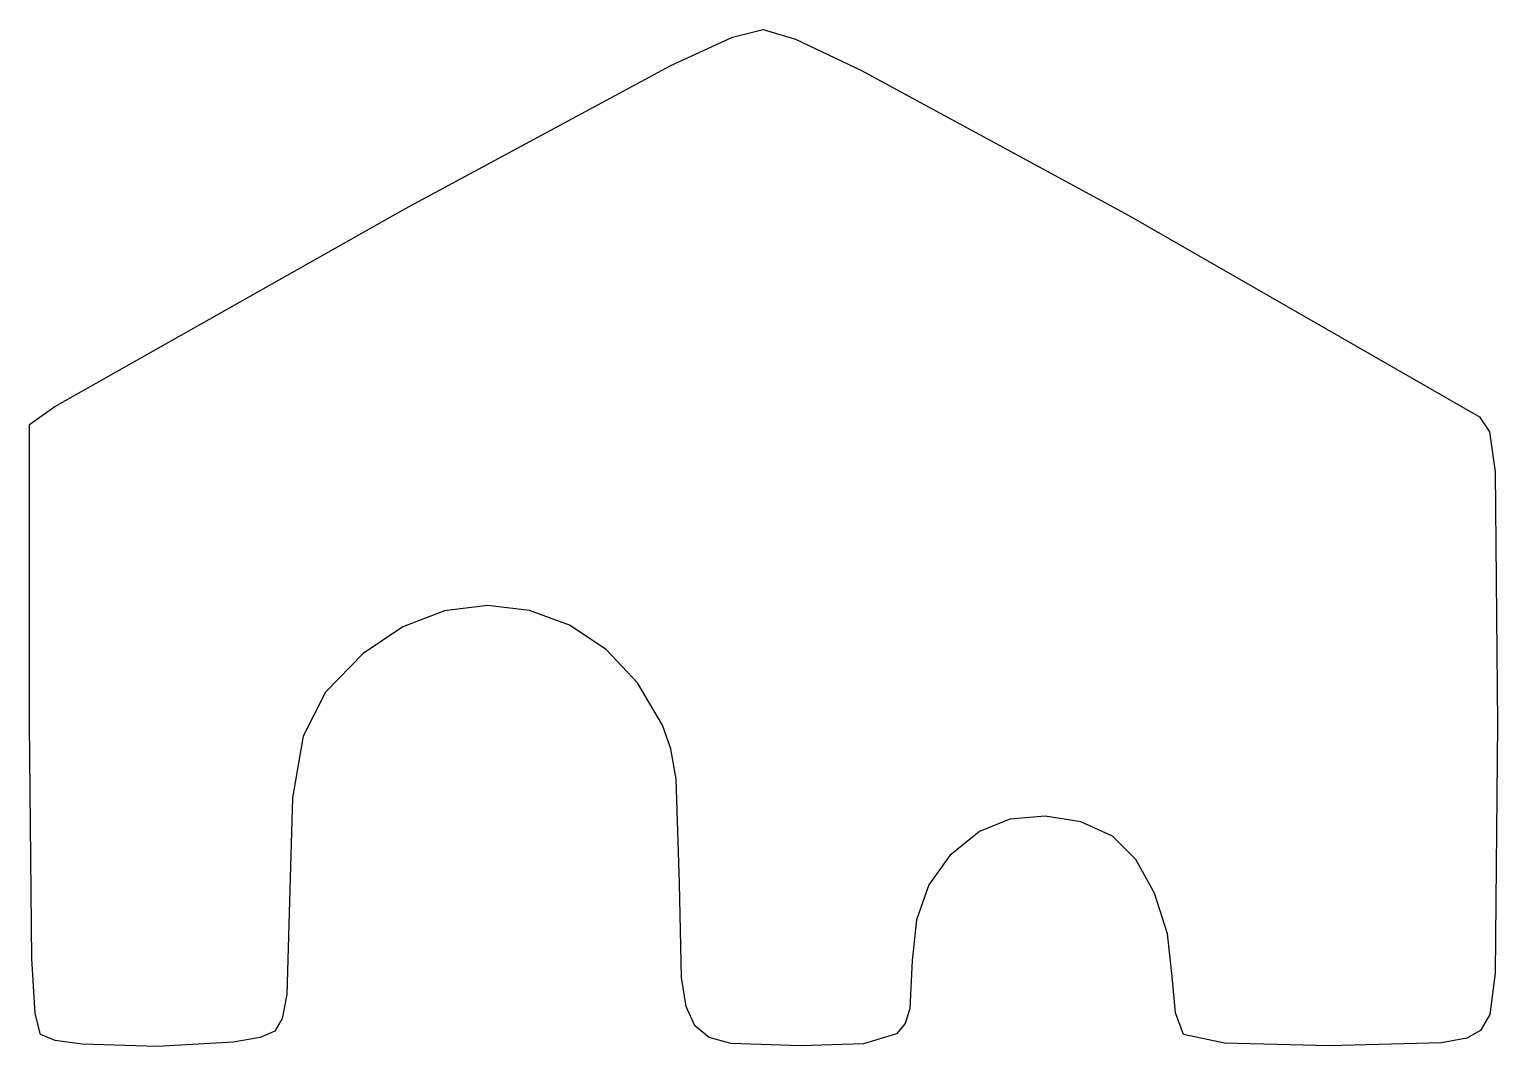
# Model space of a CAD drawing. Extents: x 53 to 389, y 34 to 267.
import ezdxf

# ---------------------------------------------------------------- set-up
doc = ezdxf.new("R2010")
doc.units = 0
doc.layers.get('0').update_dxf_attribs({"linetype": 'CONTINUOUS'})

msp = doc.modelspace()

# ---------------------------------------------------------------- linework, layer by layer
at = {"color": 7}
for points in [[(58.996063, 180.276704), (139.190638, 225.550318), (199.88126, 258.274329), (214.000197, 264.7726), (221.041029, 266.569058), (228.438988, 264.353616), (243.506531, 257.191915), (304.645677, 223.954393), (384.901582, 177.928691), (387.219846, 174.458155), (388.462149, 165.363515), (389.055118, 107.712524), (388.464567, 50.643564), (387.297285, 41.175757), (385.167246, 37.534229), (381.9917, 35.747194), (376.24184, 34.67519), (350.513702, 34.015748), (326.600896, 34.63539), (317.19685, 36.566929), (315.381366, 41.522466), (314.598982, 49.854331), (313.506259, 59.637502), (310.591912, 68.90569), (306.274917, 76.671933), (300.97425, 81.949272), (293.673258, 85.257156), (285.522544, 86.566241), (277.482137, 85.841859), (270.512065, 83.049341), (263.764905, 77.58273), (258.960871, 70.860465), (256.085933, 62.855638), (255.126062, 53.541341), (254.578304, 42.580763), (253.506454, 39.124046), (251.552109, 36.747696), (243.944387, 34.430054), (229.652051, 34.015748), (213.60335, 34.57269), (208.681391, 35.93063), (205.388568, 38.596449), (203.395541, 43.011324), (202.372968, 49.616428), (201.921814, 71.162028), (201.110523, 95.043999), (199.913994, 101.976147), (197.990623, 107.409379), (192.301263, 117.05211), (185.109541, 124.685628), (176.756727, 130.228555), (167.584089, 133.599516), (157.932895, 134.717134), (148.144416, 133.500034), (138.55992, 129.866839), (129.520675, 123.736172), (120.866123, 114.904237), (115.775829, 104.875464), (113.358753, 90.787462), (112.723858, 69.777842), (112.030807, 45.747906), (111.002071, 40.251333), (109.336331, 37.356582), (105.982295, 35.935254), (99.744938, 34.863462), (82.472383, 33.825199), (65.222917, 34.355214), (59.014419, 35.24377), (55.700788, 36.566929)], [(53.149606, 107.642645), (53.149606, 176.16716), (58.996063, 180.276704)], [(55.700788, 36.566929), (54.509581, 41.368841), (53.720678, 53.885972), (53.149606, 107.642645)]]:
    msp.add_lwpolyline(points, dxfattribs=at)

doc.saveas('drawing.dxf')
